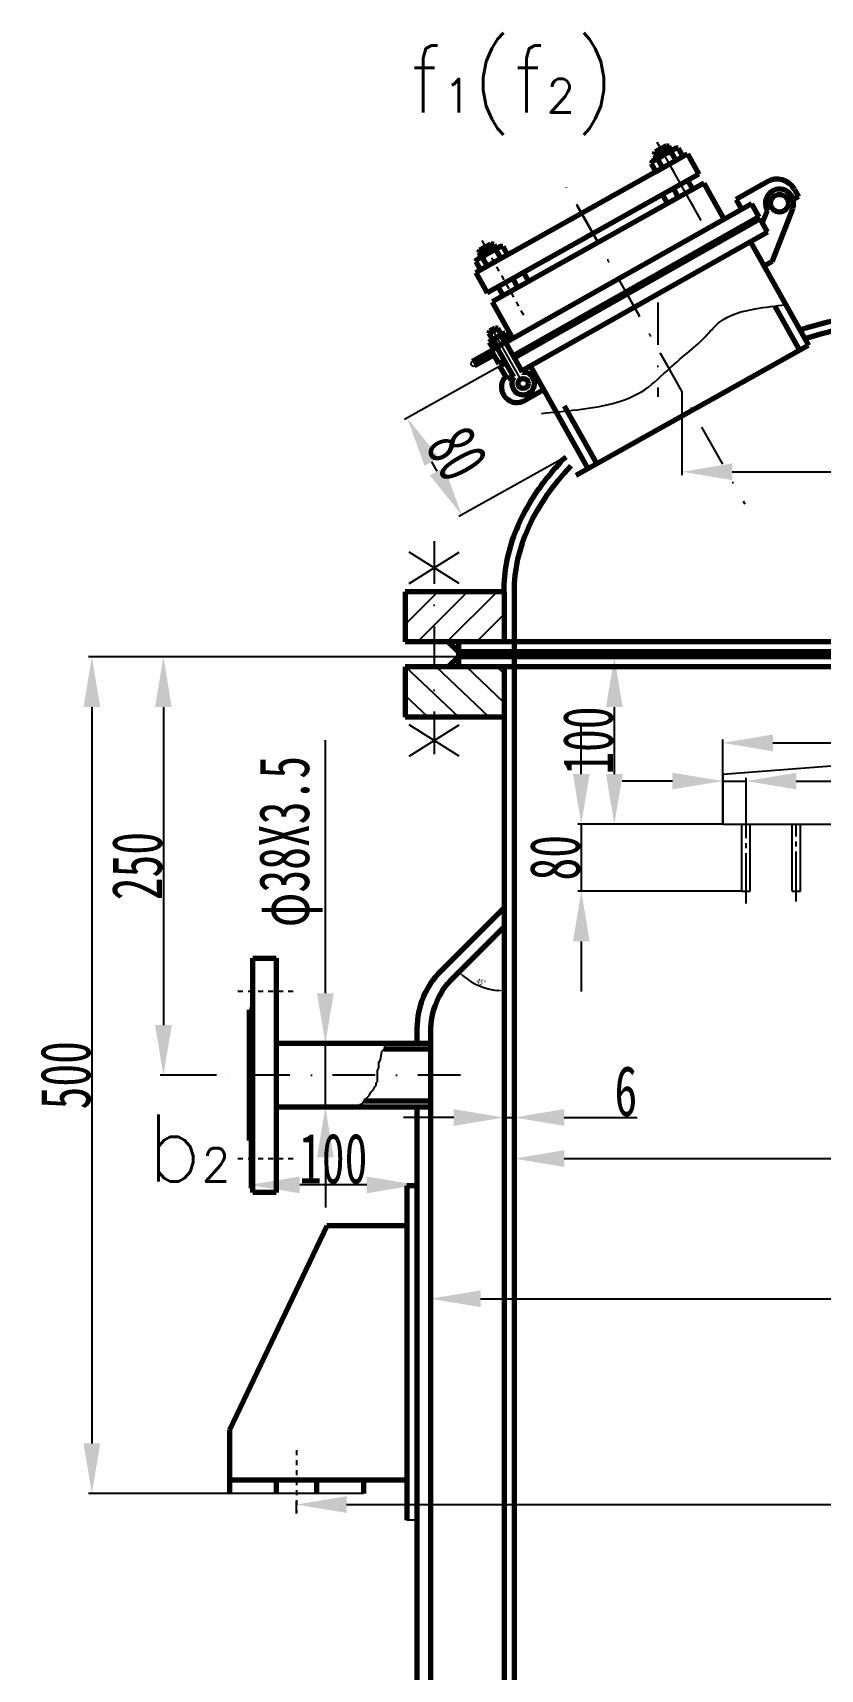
# Model space of a CAD drawing. Header units: millimetres. Extents: x 5008 to 9040, y 217 to 5920.
# Drawn here: x 5706 to 6176, y 3738 to 4716 of the extents above; entities that cross this region are included whole.
import ezdxf

# ---------------------------------------------------------------- set-up
doc = ezdxf.new("R2010")
doc.units = ezdxf.units.MM
for name, pattern in [('DASHDOTX2', [50.8, 25.4, -12.7, 0, -12.7]), ('EB_DASH', [6, 3, -3]), ('EB_DASHDOT', [39, 30, -3, 3, -3])]:
    doc.linetypes.add(name, pattern=pattern)
for name, color, linetype, lineweight in [('A', 2, 'Continuous', 25), ('C', 1, 'Continuous', 25), ('CAXA0', 7, 'Continuous', 70), ('CAXA1', 1, 'EB_DASHDOT', 25), ('CAXA3', 7, 'Continuous', 25), ('CAXA4', 3, 'Continuous', 25)]:
    doc.layers.add(name, color=color, linetype=linetype, lineweight=lineweight)
doc.styles.get("Standard").update_dxf_attribs({"font": 'txt', "bigfont": 'gbcbig.shx'})
doc.styles.add('标准', font='SIMFANG.TTF', dxfattribs={"width": 0.667})
doc.dimstyles.new('标准', dxfattribs={"dimtxt": 3.5, "dimasz": 4, "dimexe": 2, "dimexo": 0, "dimtad": 1, "dimdec": 1, "dimdsep": 46, "dimtxsty": '标准', "dimcen": 0, "dimdle": 6, "dimazin": 2, "dimtfac": 1, "dimtdec": 3, "dimtmove": 0, "dimatfit": 3, "dimldrblk": 'NONE', "dimfxl": 0, "dimtolj": 1, "dimtzin": 0, "dimarcsym": 0})

# ---------------------------------------------------------------- blocks, each defined once
blk = doc.blocks.new('CAXBLOCK0', base_point=(-2361.77, -2531))
at = {"layer": 'CAXA0', "color": 0, "linetype": 'Continuous', "lineweight": 25}
for p, q in [((-1377.42, 1829.79), (-1375.5, 1831.7)), ((-1377.42, 1812.11), (-1360.13, 1829.39)), ((-1360.13, 1829.39), (-1357.82, 1831.7)), ((-1360.13, 1811.71), (-1340.15, 1831.7)), ((-1352.47, 1801.7), (-1322.47, 1831.7)), ((-606.42, 1805.29), (-580.01, 1831.7)), ((-606.42, 1822.97), (-597.68, 1831.7)), ((-592.33, 1801.7), (-564.7, 1829.33)), ((-564.7, 1829.33), (-562.33, 1831.7)), ((-564.7, 1811.65), (-547.42, 1828.94)), ((-1370.15, 1801.7), (-1360.13, 1811.71)), ((-1334.79, 1801.7), (-1318.42, 1818.08)), ((-574.65, 1801.7), (-564.7, 1811.65)), ((-556.97, 1801.7), (-547.42, 1811.26))]:
    blk.add_line(p, q, dxfattribs=at)
blk = doc.blocks.new('CAXBLOCK1', base_point=(-2361.77, -2531))
at = {"layer": 'CAXA0', "color": 0, "linetype": 'Continuous', "lineweight": 25}
for p, q in [((-1360.13, 1770.58), (-1377.16, 1786.7)), ((-1327.28, 1756.7), (-1358.98, 1786.7)), ((-1318.42, 1765.52), (-1340.79, 1786.7)), ((-1318.42, 1782.73), (-1322.61, 1786.7)), ((-564.7, 1757.74), (-595.29, 1786.7)), ((-564.7, 1774.95), (-577.11, 1786.7)), ((-547.42, 1775.8), (-558.93, 1786.7)), ((-1345.47, 1756.7), (-1360.13, 1770.58)), ((-581.78, 1756.7), (-606.42, 1780.02)), ((-547.42, 1758.59), (-564.7, 1774.95)), ((-1363.65, 1756.7), (-1377.42, 1769.73)), ((-599.97, 1756.7), (-606.42, 1762.81)), ((-563.6, 1756.7), (-564.7, 1757.74))]:
    blk.add_line(p, q, dxfattribs=at)
blk = doc.blocks.new('*D5')
at = {"layer": 'CAXA4', "color": 0, "lineweight": -2}
for p, q in [((5993.35, 4382.13), (5993.35, 4041.3)), ((6693.35, 4224.13), (6693.35, 4041.3)), ((6023.35, 4043.3), (6663.35, 4043.3))]:
    blk.add_line(p, q, dxfattribs=at)
at = {"layer": 'CAXA4', "color": 0}
for points in [[(6023.35, 4048.3), (6023.35, 4038.3), (5993.35, 4043.3)], [(6663.35, 4048.3), (6663.35, 4038.3), (6693.35, 4043.3)]]:
    blk.add_solid(points, dxfattribs=at)
at = {"layer": 'Defpoints', "color": 0}
for p in [(5993.35, 4382.13), (6693.35, 4224.13), (6693.35, 4043.3)]:
    blk.add_point(p, dxfattribs=at)
at = {"layer": 'CAXA4', "color": 0, "insert": (6343.35, 4063.93), "char_height": 30, "attachment_point": 5, "style": '标准'}
blk.add_mtext('\\A1;\\fFangSong_GB2312;φ700', dxfattribs=at)
blk = doc.blocks.new('_None')
blk = doc.blocks.new('*D6')
at = {"layer": 'CAXA4', "color": 0, "lineweight": -2}
for p, q in [((5943.35, 4119.18), (5943.35, 3957.56)), ((6743.35, 4119.18), (6743.35, 3957.56)), ((5973.35, 3959.56), (6713.35, 3959.56))]:
    blk.add_line(p, q, dxfattribs=at)
at = {"layer": 'CAXA4', "color": 0}
for points in [[(5973.35, 3964.56), (5973.35, 3954.56), (5943.35, 3959.56)], [(6713.35, 3964.56), (6713.35, 3954.56), (6743.35, 3959.56)]]:
    blk.add_solid(points, dxfattribs=at)
at = {"layer": 'Defpoints', "color": 0}
for p in [(5943.35, 4119.18), (6743.35, 4119.18), (6743.35, 3959.56)]:
    blk.add_point(p, dxfattribs=at)
at = {"layer": 'CAXA4', "color": 0, "insert": (6343.35, 3980.18), "char_height": 30, "attachment_point": 5, "style": '标准'}
blk.add_mtext('\\A1;\\fFangSong_GB2312;φ800', dxfattribs=at)
blk = doc.blocks.new('*D7')
at = {"layer": 'CAXA4', "color": 0, "lineweight": -2}
for p, q in [((5935.35, 4074.13), (5935.35, 4025.58)), ((5835.35, 4054.13), (5835.35, 4025.58)), ((5905.35, 4027.58), (5865.35, 4027.58))]:
    blk.add_line(p, q, dxfattribs=at)
at = {"layer": 'CAXA4', "color": 0}
for points in [[(5865.35, 4032.58), (5865.35, 4022.58), (5835.35, 4027.58)], [(5905.35, 4032.58), (5905.35, 4022.58), (5935.35, 4027.58)]]:
    blk.add_solid(points, dxfattribs=at)
at = {"layer": 'Defpoints', "color": 0}
for p in [(5935.35, 4074.13), (5835.35, 4054.13), (5835.35, 4027.58)]:
    blk.add_point(p, dxfattribs=at)
at = {"layer": 'CAXA4', "color": 0, "insert": (5885.35, 4043.21), "char_height": 30, "attachment_point": 5, "style": '标准'}
blk.add_mtext('\\A1;\\fFangSong_GB2312;100', dxfattribs=at)
blk = doc.blocks.new('*D8')
at = {"layer": 'CAXA4', "color": 0, "lineweight": -2}
for p, q in [((5960.09, 4343.13), (5781.92, 4343.13)), ((5783.92, 4313.13), (5783.92, 4123.13)), ((5815.6, 4093.13), (5781.92, 4093.13))]:
    blk.add_line(p, q, dxfattribs=at)
at = {"layer": 'CAXA4', "color": 0}
for points in [[(5778.92, 4313.13), (5788.92, 4313.13), (5783.92, 4343.13)], [(5778.92, 4123.13), (5788.92, 4123.13), (5783.92, 4093.13)]]:
    blk.add_solid(points, dxfattribs=at)
at = {"layer": 'Defpoints', "color": 0}
for p in [(5960.09, 4343.13), (5783.92, 4093.13), (5815.6, 4093.13)]:
    blk.add_point(p, dxfattribs=at)
at = {"layer": 'CAXA4', "color": 0, "insert": (5768.29, 4218.13), "char_height": 30, "attachment_point": 5, "rotation": 90, "style": '标准'}
blk.add_mtext('\\A1;\\fFangSong_GB2312;250', dxfattribs=at)
blk = doc.blocks.new('*D9')
at = {"layer": 'CAXA4', "color": 0, "lineweight": -2}
for p, q in [((5960.09, 4343.13), (5739.19, 4343.13)), ((5741.19, 4313.13), (5741.19, 3873.13)), ((5903.35, 3843.13), (5739.19, 3843.13))]:
    blk.add_line(p, q, dxfattribs=at)
at = {"layer": 'CAXA4', "color": 0}
for points in [[(5736.19, 4313.13), (5746.19, 4313.13), (5741.19, 4343.13)], [(5736.19, 3873.13), (5746.19, 3873.13), (5741.19, 3843.13)]]:
    blk.add_solid(points, dxfattribs=at)
at = {"layer": 'Defpoints', "color": 0}
for p in [(5960.09, 4343.13), (5741.19, 3843.13), (5903.35, 3843.13)]:
    blk.add_point(p, dxfattribs=at)
at = {"layer": 'CAXA4', "color": 0, "insert": (5725.56, 4093.13), "char_height": 30, "attachment_point": 5, "rotation": 90, "style": '标准'}
blk.add_mtext('\\A1;\\fFangSong_GB2312;500', dxfattribs=at)
blk = doc.blocks.new('*D31')
at = {"layer": 'CAXA4', "color": 0, "lineweight": -2}
for p, q in [((5986.64, 4517.94), (5927.82, 4484.98)), ((6024.21, 4462.76), (5960.32, 4426.97)), ((5947.4, 4454.11), (5944.23, 4459.79))]:
    blk.add_line(p, q, dxfattribs=at)
at = {"layer": 'CAXA4', "color": 0}
for points in [[(5948.59, 4462.23), (5939.86, 4457.34), (5929.56, 4485.96)], [(5951.77, 4456.56), (5943.04, 4451.67), (5962.07, 4427.94)]]:
    blk.add_solid(points, dxfattribs=at)
at = {"layer": 'Defpoints', "color": 0}
for p in [(5986.64, 4517.94), (5929.56, 4485.96), (6024.21, 4462.76)]:
    blk.add_point(p, dxfattribs=at)
at = {"layer": 'CAXA4', "color": 0, "insert": (5959.45, 4464.59), "char_height": 30, "attachment_point": 5, "rotation": 299.26141, "style": '标准'}
blk.add_mtext('\\A1;\\fFangSong_GB2312;80', dxfattribs=at)
blk = doc.blocks.new('*D32')
at = {"layer": 'CAXA4', "color": 0, "lineweight": -2}
for p, q in [((5880.64, 4142.13), (5880.64, 4293.44)), ((5893.05, 4112.13), (5878.64, 4112.13)), ((5880.64, 4074.13), (5880.64, 4112.13)), ((5893.05, 4074.13), (5878.64, 4074.13)), ((5880.64, 4044.13), (5880.64, 4014.13))]:
    blk.add_line(p, q, dxfattribs=at)
at = {"layer": 'CAXA4', "color": 0}
for points in [[(5875.64, 4142.13), (5885.64, 4142.13), (5880.64, 4112.13)], [(5875.64, 4044.13), (5885.64, 4044.13), (5880.64, 4074.13)]]:
    blk.add_solid(points, dxfattribs=at)
at = {"layer": 'Defpoints', "color": 0}
for p in [(5880.64, 4112.13), (5893.05, 4112.13), (5893.05, 4074.13)]:
    blk.add_point(p, dxfattribs=at)
at = {"layer": 'CAXA4', "color": 0, "insert": (5860.02, 4232.78), "char_height": 30, "attachment_point": 5, "rotation": 90, "style": '标准'}
blk.add_mtext('\\A1;\\fFangSong_GB2312;φ38X3.5', dxfattribs=at)
blk = doc.blocks.new('*D37')
at = {"layer": 'CAXA4', "color": 0, "lineweight": -2}
for p, q in [((5863.35, 3831.13), (5863.35, 3838.55)), ((5893.35, 3836.55), (6793.35, 3836.55)), ((6823.35, 3831.13), (6823.35, 3838.55))]:
    blk.add_line(p, q, dxfattribs=at)
at = {"layer": 'CAXA4', "color": 0}
for points in [[(5893.35, 3841.55), (5893.35, 3831.55), (5863.35, 3836.55)], [(6793.35, 3841.55), (6793.35, 3831.55), (6823.35, 3836.55)]]:
    blk.add_solid(points, dxfattribs=at)
at = {"layer": 'Defpoints', "color": 0}
for p in [(6823.35, 3836.55), (5863.35, 3831.13), (6823.35, 3831.13)]:
    blk.add_point(p, dxfattribs=at)
at = {"layer": 'CAXA4', "color": 0, "insert": (6343.35, 3857.18), "char_height": 30, "attachment_point": 5, "style": '标准'}
blk.add_mtext('\\A1;\\fFangSong_GB2312;φ960', dxfattribs=at)
blk = doc.blocks.new('*D43')
at = {"layer": 'CAXA4', "color": 0, "lineweight": -2}
for p, q in [((6033.51, 4273.13), (6033.51, 4303.13)), ((6116.92, 4243.13), (6031.51, 4243.13)), ((6033.51, 4243.13), (6033.51, 4203.13)), ((6129.42, 4203.13), (6031.51, 4203.13)), ((6033.51, 4173.13), (6033.51, 4143.13))]:
    blk.add_line(p, q, dxfattribs=at)
at = {"layer": 'CAXA4', "color": 0}
for points in [[(6028.51, 4273.13), (6038.51, 4273.13), (6033.51, 4243.13)], [(6028.51, 4173.13), (6038.51, 4173.13), (6033.51, 4203.13)]]:
    blk.add_solid(points, dxfattribs=at)
at = {"layer": 'Defpoints', "color": 0}
for p in [(6116.92, 4243.13), (6033.51, 4203.13), (6129.42, 4203.13)]:
    blk.add_point(p, dxfattribs=at)
at = {"layer": 'CAXA4', "color": 0, "insert": (6017.88, 4223.13), "char_height": 30, "attachment_point": 5, "rotation": 90, "style": '标准'}
blk.add_mtext('\\A1;\\fFangSong_GB2312;80', dxfattribs=at)
blk = doc.blocks.new('*D45')
at = {"layer": 'CAXA4', "color": 0, "lineweight": -2}
for p, q in [((6117.96, 4271.06), (6117.96, 4293.76)), ((6567.96, 4271.06), (6567.96, 4293.76)), ((6147.96, 4291.76), (6537.96, 4291.76))]:
    blk.add_line(p, q, dxfattribs=at)
at = {"layer": 'CAXA4', "color": 0}
for points in [[(6147.96, 4296.76), (6147.96, 4286.76), (6117.96, 4291.76)], [(6537.96, 4296.76), (6537.96, 4286.76), (6567.96, 4291.76)]]:
    blk.add_solid(points, dxfattribs=at)
at = {"layer": 'Defpoints', "color": 0}
for p in [(6567.96, 4291.76), (6117.96, 4271.06), (6567.96, 4271.06)]:
    blk.add_point(p, dxfattribs=at)
at = {"layer": 'CAXA4', "color": 0, "insert": (6342.96, 4307.38), "char_height": 30, "attachment_point": 5, "style": '标准'}
blk.add_mtext('\\A1;\\fFangSong_GB2312;450', dxfattribs=at)
blk = doc.blocks.new('*D46')
at = {"layer": 'CAXA4', "color": 0, "lineweight": -2}
for p, q in [((5960.09, 4343.13), (6055.25, 4343.13)), ((6053.25, 4273.13), (6053.25, 4313.13)), ((6117.96, 4243.13), (6051.25, 4243.13))]:
    blk.add_line(p, q, dxfattribs=at)
at = {"layer": 'CAXA4', "color": 0}
for points in [[(6048.25, 4313.13), (6058.25, 4313.13), (6053.25, 4343.13)], [(6048.25, 4273.13), (6058.25, 4273.13), (6053.25, 4243.13)]]:
    blk.add_solid(points, dxfattribs=at)
at = {"layer": 'Defpoints', "color": 0}
for p in [(5960.09, 4343.13), (6053.25, 4343.13), (6117.96, 4243.13)]:
    blk.add_point(p, dxfattribs=at)
at = {"layer": 'CAXA4', "color": 0, "insert": (6037.63, 4293.13), "char_height": 30, "attachment_point": 5, "rotation": 90, "style": '标准'}
blk.add_mtext('\\A1;\\fFangSong_GB2312;100', dxfattribs=at)
blk = doc.blocks.new('CAXBLOCK138', base_point=(-1320.16, 1979.43))
at = {"layer": 'CAXA0'}
for p, q in [((-1326.07, 1981.88), (-1319.31, 1985.76)), ((-1315.85, 1982.35), (-1317.99, 1986.08)), ((-1324.86, 1977.17), (-1327, 1980.9)), ((-1324.75, 1982.2), (-1322.61, 1978.46)), ((-1323.54, 1977.49), (-1316.78, 1981.37)), ((-1320.24, 1984.78), (-1318.1, 1981.05))]:
    blk.add_line(p, q, dxfattribs=at)
for centre, radius, start, end in [((-1318.12, 1983.69), 2.39, 86.9918, 152.72626), ((-1324.88, 1979.81), 2.39, 86.9918, 152.72626), ((-1324.74, 1979.56), 2.39, 266.9918, 332.72626), ((-1318.21, 1976.02), 9, 103.08037, 136.63768), ((-1324.65, 1987.23), 9, 283.08037, 316.63768), ((-1317.98, 1983.44), 2.39, 266.9918, 332.72626)]:
    blk.add_arc(centre, radius, start, end, dxfattribs=at)
at = {"layer": 'CAXA1', "linetype": 'EB_DASHDOT', "lineweight": 25}
blk.add_line((-1319.97, 1979.09), (-1323.14, 1984.6), dxfattribs=at)
blk = doc.blocks.new('*D47')
at = {"layer": 'CAXA4', "color": 0, "lineweight": -2}
for p, q in [((6093.63, 4501.99), (6093.63, 4451.79)), ((6123.63, 4453.79), (6313.35, 4453.79)), ((6343.35, 4453.79), (6343.35, 4455.79))]:
    blk.add_line(p, q, dxfattribs=at)
at = {"layer": 'CAXA4', "color": 0}
for points in [[(6123.63, 4458.79), (6123.63, 4448.79), (6093.63, 4453.79)], [(6313.35, 4458.79), (6313.35, 4448.79), (6343.35, 4453.79)]]:
    blk.add_solid(points, dxfattribs=at)
at = {"layer": 'Defpoints', "color": 0}
for p in [(6093.63, 4501.99), (6343.35, 4453.79), (6343.35, 4453.79)]:
    blk.add_point(p, dxfattribs=at)
at = {"layer": 'CAXA4', "color": 0, "insert": (6218.49, 4469.42), "char_height": 30, "attachment_point": 5, "style": '标准'}
blk.add_mtext('\\A1;\\fFangSong_GB2312;250', dxfattribs=at)
blk = doc.blocks.new('*D50')
at = {"layer": 'CAXA4', "color": 0, "lineweight": -2}
for p, q in [((5987.35, 4049.11), (5987.34, 4069.86)), ((5993.35, 4049.12), (5993.34, 4069.87)), ((5957.34, 4067.84), (5927.34, 4067.82)), ((5987.34, 4067.86), (5993.34, 4067.87)), ((6023.34, 4067.89), (6066.97, 4067.92))]:
    blk.add_line(p, q, dxfattribs=at)
at = {"layer": 'CAXA4', "color": 0}
for points in [[(5957.33, 4072.84), (5957.34, 4062.84), (5987.34, 4067.86)], [(6023.33, 4072.89), (6023.34, 4062.89), (5993.34, 4067.87)]]:
    blk.add_solid(points, dxfattribs=at)
at = {"layer": 'Defpoints', "color": 0}
for p in [(5993.34, 4067.87), (5987.35, 4049.11), (5993.35, 4049.12)]:
    blk.add_point(p, dxfattribs=at)
at = {"layer": 'CAXA4', "color": 0, "insert": (6060.14, 4083.54), "char_height": 30, "attachment_point": 5, "rotation": 0.0399, "style": '标准'}
blk.add_mtext('\\A1;\\fFangSong_GB2312;6', dxfattribs=at)
blk = doc.blocks.new('*D53')
at = {"layer": 'CAXA4', "color": 0, "lineweight": -2}
for p, q in [((6087.96, 4268.93), (6057.96, 4268.93)), ((6117.96, 4243.13), (6117.96, 4270.93)), ((6117.96, 4268.93), (6131.92, 4268.93)), ((6131.92, 4243.13), (6131.92, 4270.93)), ((6161.92, 4268.93), (6225.57, 4268.93))]:
    blk.add_line(p, q, dxfattribs=at)
at = {"layer": 'CAXA4', "color": 0}
for points in [[(6087.96, 4273.93), (6087.96, 4263.93), (6117.96, 4268.93)], [(6161.92, 4273.93), (6161.92, 4263.93), (6131.92, 4268.93)]]:
    blk.add_solid(points, dxfattribs=at)
at = {"layer": 'Defpoints', "color": 0}
for p in [(6131.92, 4268.93), (6117.96, 4243.13), (6131.92, 4243.13)]:
    blk.add_point(p, dxfattribs=at)
at = {"layer": 'CAXA4', "color": 0, "insert": (6208.74, 4284.55), "char_height": 30, "attachment_point": 5, "style": '标准'}
blk.add_mtext('\\A1;\\fFangSong_GB2312;30', dxfattribs=at)
blk = doc.blocks.new('*D55')
at = {"layer": 'CAXA3', "color": 0, "lineweight": -2}
blk.add_arc((5987.35, 4181.82), 38.21, 231.00106, 263.99894, dxfattribs=at)
at = {"layer": 'CAXA3', "color": 0}
for points in [[(5962.86, 4151.63), (5963.75, 4152.62), (5960.33, 4154.8)], [(5983.39, 4144.48), (5983.32, 4143.15), (5987.35, 4143.61)]]:
    blk.add_solid(points, dxfattribs=at)
at = {"layer": 'Defpoints', "color": 0}
for p in [(5987.35, 4337.13), (5987.35, 4181.82), (5956.53, 4151), (5968.24, 4148.73), (5987.35, 3359.13)]:
    blk.add_point(p, dxfattribs=at)
at = {"layer": 'CAXA3', "color": 0, "insert": (5973.64, 4148.71), "char_height": 3.5, "attachment_point": 5, "rotation": 337.5, "style": '标准'}
blk.add_mtext('\\A1;45{%%D}', dxfattribs=at)
blk = doc.blocks.new('*D56')
at = {"layer": 'CAXA3', "color": 0, "lineweight": -2}
blk.add_line((5956.53, 3415.26), (5938.66, 3433.13), dxfattribs=at)
blk.add_arc((5987.35, 3384.44), 66.86, 93.42853, 131.57147, dxfattribs=at)
at = {"layer": 'CAXA3', "color": 0}
for points in [[(5983.33, 3451.85), (5983.37, 3450.51), (5987.35, 3451.3)], [(5943.44, 3433.97), (5942.53, 3434.94), (5940.07, 3431.72)]]:
    blk.add_solid(points, dxfattribs=at)
at = {"layer": 'Defpoints', "color": 0}
for p in [(5987.35, 4337.13), (5970.05, 3449.02), (5956.53, 3415.26), (5987.35, 3384.44), (5987.35, 3359.13)]:
    blk.add_point(p, dxfattribs=at)
at = {"layer": 'CAXA3', "color": 0, "insert": (5960.86, 3448.4), "char_height": 3.5, "attachment_point": 5, "rotation": 22.5, "style": '标准'}
blk.add_mtext('\\A1;45{%%D}', dxfattribs=at)

msp = doc.modelspace()

# ---------------------------------------------------------------- linework, layer by layer
at = {"layer": 'A'}
for p, q in [((5992.436, 4533.627), (6118.934, 4604.502)), ((5930.719, 4386.99), (5960.544, 4405.671)), ((5960.544, 4386.99), (5930.719, 4405.671)), ((5960.544, 4283.817), (5930.719, 4302.498)), ((5930.719, 4283.817), (5960.544, 4302.498)), ((5903.349, 3843.129), (5823.349, 3843.129)), ((5935.349, 3827.129), (5929.349, 3827.129))]:
    msp.add_line(p, q, dxfattribs=at)
at = {"layer": 'C'}
msp.add_line((6078.712, 4650.717), (6104.95, 4603.887), dxfattribs=at)
at = {"layer": 'C', "linetype": 'EB_DASH'}
for p, q in [((6078.712, 4650.717), (6104.95, 4603.887)), ((5974.024, 4592.061), (6000.262, 4545.232)), ((5861.452, 4143.129), (5827.245, 4143.129)), ((5861.452, 4043.129), (5827.245, 4043.129)), ((5863.349, 3869.129), (5863.349, 3831.129))]:
    msp.add_line(p, q, dxfattribs=at)
at = {"layer": 'C', "linetype": 'DASHDOTX2'}
for p, q in [((6030.739, 4613.753), (6131.179, 4434.489)), ((5945.632, 4412.24), (5945.632, 4277.682)), ((5961.312, 4093.129), (5815.6, 4093.129))]:
    msp.add_line(p, q, dxfattribs=at)
at = {"layer": 'CAXA0'}
for p, q in [((6089.884, 4647.144), (6075.926, 4639.323)), ((6089.884, 4647.144), (6075.926, 4639.323)), ((6085.87, 4648.171), (6077.146, 4643.283)), ((6084.168, 4648.651), (6077.625, 4644.985)), ((6084.168, 4648.651), (6086.176, 4645.067)), ((6085.87, 4648.171), (6084.168, 4648.651)), ((6087.267, 4645.678), (6085.87, 4648.171)), ((6091.313, 4647.126), (6089.884, 4647.144)), ((6091.313, 4647.126), (6089.884, 4647.144)), ((6091.313, 4647.126), (6094.092, 4642.166)), ((6091.313, 4647.126), (6094.092, 4642.166)), ((5970.44, 4572.885), (6096.938, 4643.76)), ((6075.926, 4639.323), (6075.195, 4638.095)), ((6075.926, 4639.323), (6075.195, 4638.095)), ((6075.195, 4638.095), (6077.974, 4633.135)), ((6075.195, 4638.095), (6077.974, 4633.135)), ((6077.146, 4643.283), (6077.625, 4644.985)), ((6077.146, 4643.283), (6078.543, 4640.79)), ((6077.625, 4644.985), (6079.633, 4641.401)), ((6077.974, 4633.135), (6094.092, 4642.166)), ((6077.974, 4633.135), (6094.092, 4642.166)), ((6079.225, 4640.353), (6082.004, 4635.393)), ((6079.225, 4640.353), (6082.004, 4635.393)), ((6087.284, 4644.868), (6090.063, 4639.908)), ((6087.284, 4644.868), (6090.063, 4639.908)), ((6096.938, 4643.76), (6103.781, 4631.547)), ((6103.781, 4631.547), (5977.283, 4560.672)), ((6106.714, 4626.312), (5980.216, 4555.437)), ((6100.171, 4622.646), (6097.238, 4627.881)), ((6106.714, 4626.312), (6118.934, 4604.502)), ((6144.446, 4627.089), (6125.906, 4616.6)), ((6081.971, 4619.327), (6084.904, 4614.093)), ((6088.514, 4622.993), (6091.447, 4617.758)), ((6125.99, 4616.452), (6129.252, 4610.685)), ((6163.23, 4618.257), (6160.115, 4616.213)), ((6160.799, 4622.553), (6163.23, 4618.257)), ((6135.127, 4614.009), (5988.402, 4531)), ((6135.127, 4614.009), (6139.559, 4606.176)), ((6144.594, 4610.007), (6141.596, 4602.575)), ((6159.88, 4611.081), (6147.447, 4579.513)), ((6139.559, 4606.176), (5992.834, 4523.166)), ((6140.297, 4604.87), (5993.572, 4521.861)), ((6144.729, 4597.037), (5998.004, 4514.027)), ((6129.506, 4600.488), (6130.244, 4599.183)), ((6130.864, 4599.534), (6130.537, 4600.112)), ((6144.729, 4597.037), (6140.297, 4604.87)), ((5971.238, 4580.668), (5985.196, 4588.489)), ((5971.238, 4580.668), (5985.196, 4588.489)), ((5972.458, 4584.628), (5981.182, 4589.516)), ((5972.937, 4586.329), (5979.48, 4589.995)), ((5981.182, 4589.516), (5979.48, 4589.995)), ((5979.48, 4589.995), (5981.488, 4586.411)), ((5981.182, 4589.516), (5982.579, 4587.022)), ((5985.196, 4588.489), (5986.625, 4588.47)), ((5985.196, 4588.489), (5986.625, 4588.47)), ((5986.625, 4588.47), (5989.404, 4583.51)), ((5986.625, 4588.47), (5989.404, 4583.51)), ((6134.481, 4591.239), (6169.127, 4529.405)), ((5970.507, 4579.44), (5971.238, 4580.668)), ((5970.507, 4579.44), (5971.238, 4580.668)), ((5970.507, 4579.44), (5973.286, 4574.48)), ((5970.507, 4579.44), (5973.286, 4574.48)), ((5972.458, 4584.628), (5972.937, 4586.329)), ((5973.855, 4582.134), (5972.458, 4584.628)), ((5972.937, 4586.329), (5974.945, 4582.745)), ((5989.404, 4583.51), (5973.286, 4574.48)), ((5989.404, 4583.51), (5973.286, 4574.48)), ((5974.537, 4581.697), (5977.316, 4576.737)), ((5974.537, 4581.697), (5977.316, 4576.737)), ((5982.596, 4586.213), (5985.375, 4581.253)), ((5982.596, 4586.213), (5985.375, 4581.253)), ((6147.447, 4579.513), (6142.449, 4576.685)), ((5970.44, 4572.885), (5977.283, 4560.672)), ((5992.55, 4569.225), (5995.483, 4563.991)), ((5999.093, 4572.891), (6002.026, 4567.657)), ((5986.759, 4559.103), (5983.826, 4564.337)), ((5980.216, 4555.437), (5992.436, 4533.627)), ((6149.119, 4552.839), (6163.892, 4526.472)), ((5978.456, 4536.395), (5983.678, 4539.349)), ((5978.91, 4538.03), (5982.043, 4539.803)), ((5983.678, 4539.349), (5982.043, 4539.803)), ((5998.422, 4513.288), (5983.678, 4539.349)), ((5978.456, 4536.395), (5978.91, 4538.03)), ((5993.2, 4510.334), (5978.456, 4536.395)), ((6030.415, 4451.686), (6169.127, 4529.405)), ((5983.18, 4528.045), (5968.323, 4519.64)), ((5981.244, 4523.503), (5969.801, 4517.029)), ((5979.767, 4526.114), (5984.199, 4518.281)), ((5987.612, 4520.212), (5984.199, 4518.281)), ((5988.35, 4518.906), (5984.937, 4516.976)), ((5994.252, 4523.969), (5994.991, 4522.663)), ((5989.369, 4509.142), (5984.937, 4516.976)), ((5987.438, 4509.744), (5988.643, 4510.426)), ((5992.782, 4511.073), (5989.369, 4509.142)), ((5994.048, 4508.835), (5993.985, 4508.947)), ((5999.27, 4511.79), (5999.207, 4511.902)), ((6003.155, 4516.941), (6037.489, 4455.662)), ((6010.619, 4502.506), (5999.774, 4496.37)), ((6023.297, 4493.267), (6042.723, 4458.595)), ((5987.349, 4382.129), (5928.349, 4382.129)), ((5928.349, 4382.129), (5928.349, 4352.129)), ((5987.349, 4382.129), (5987.349, 4352.129)), ((5993.349, 4382.129), (5993.349, 3359.129)), ((6323.349, 4352.129), (5928.349, 4352.129)), ((5960.091, 4346.129), (5954.091, 4352.129)), ((5960.091, 4343.129), (5954.091, 4337.129)), ((5960.091, 4352.129), (5960.091, 4337.129)), ((6323.349, 4346.129), (5960.091, 4346.129)), ((6323.349, 4343.129), (5960.091, 4343.129)), ((6323.349, 4337.129), (5928.349, 4337.129)), ((5928.349, 4337.129), (5928.349, 4307.129)), ((5987.349, 4337.129), (5987.349, 3359.129)), ((5987.349, 4307.129), (5928.349, 4307.129)), ((5987.349, 4193.129), (5949.408, 4155.188)), ((5987.349, 4181.815), (5956.529, 4150.996)), ((5837.349, 4023.129), (5837.349, 4163.129)), ((5837.349, 4163.129), (5851.349, 4163.129)), ((5851.349, 4163.129), (5851.349, 4023.129)), ((5835.349, 4054.129), (5835.349, 4132.129)), ((5835.349, 4132.129), (5837.349, 4132.129)), ((5935.349, 4121.247), (5935.349, 4112.129)), ((5943.349, 4119.176), (5943.349, 3447.083)), ((5943.349, 4112.129), (5851.349, 4112.129)), ((5943.349, 4108.629), (5915.657, 4108.629)), ((5943.349, 4074.129), (5851.349, 4074.129)), ((5943.349, 4077.629), (5903.548, 4077.629)), ((5935.349, 4074.129), (5935.349, 3445.011)), ((5837.349, 4054.129), (5835.349, 4054.129)), ((5851.349, 4023.129), (5837.349, 4023.129)), ((5929.349, 4027.129), (5929.349, 3827.129)), ((5935.349, 4027.129), (5929.349, 4027.129)), ((5935.349, 4027.129), (5935.349, 3827.129)), ((5881.558, 4003.129), (5823.349, 3881.129)), ((5929.349, 4003.129), (5881.558, 4003.129)), ((5823.349, 3881.129), (5823.349, 3843.129)), ((5929.349, 3851.129), (5823.349, 3851.129)), ((5851.349, 3851.129), (5851.349, 3843.129)), ((5875.349, 3851.129), (5875.349, 3843.129)), ((5903.349, 3851.129), (5903.349, 3843.129))]:
    msp.add_line(p, q, dxfattribs=at)
for centre, radius in [((6151.907, 4614.258), 5.302), ((5998.788, 4506.548), 3)]:
    msp.add_circle(centre, radius, dxfattribs=at)
for centre, radius, start, end in [((6090.948, 4643.053), 4.089, 84.877165, 153.64566), ((6090.948, 4643.053), 4.089, 84.877165, 153.64566), ((6078.859, 4636.28), 4.089, 84.877165, 153.64566), ((6078.859, 4636.28), 4.089, 84.877165, 153.64566), ((6090.376, 4629.899), 15.285, 101.673459, 136.849366), ((6090.376, 4629.899), 15.285, 101.673459, 136.849366), ((6150.355, 4616.644), 12, 29.498964, 119.498964), ((6151.907, 4614.258), 8.438, 339.071252, 212.916661), ((5986.26, 4584.397), 4.089, 84.877165, 153.64566), ((5986.26, 4584.397), 4.089, 84.877165, 153.64566), ((5974.172, 4577.624), 4.089, 84.877165, 153.64566), ((5974.172, 4577.624), 4.089, 84.877165, 153.64566), ((5985.688, 4571.243), 15.285, 101.673459, 136.849366), ((5985.688, 4571.243), 15.285, 101.673459, 136.849366), ((5995.174, 4504.503), 9.344, 145.886764, 299.507786), ((5998.788, 4506.548), 6.75, 145.886764, 93.111164), ((5998.788, 4506.548), 6.75, 145.886764, 93.111164), ((5983.349, 4121.247), 48, 135, 180), ((5988.349, 4119.176), 45, 135, 180)]:
    msp.add_arc(centre, radius, start, end, dxfattribs=at)
for start_param, end_param in [(2.0099956, 2.0989966), (2.697656, 3.1415927)]:
    msp.add_ellipse((6343.349, 4382.129), major_axis=(350, 0), ratio=0.5, start_param=start_param, end_param=end_param, dxfattribs=at)
for points, knots in [([(6163.947, 4538.65), (6165.165, 4539.009), (6166.387, 4539.364), (6179.184, 4543.032), (6191.121, 4546.019), (6203.349, 4548.658)], [0, 0, 0, 0, 3.8970556, 3.8970556, 40.6606778, 40.6606778, 40.6606778, 40.6606778]), ([(5987.349, 4382.129), (5987.349, 4388.058), (5987.914, 4393.986), (5990.16, 4405.761), (5991.842, 4411.606), (5996.285, 4423.144), (5999.047, 4428.836), (6008.075, 4444.225), (6015.415, 4453.705), (6024.21, 4462.761)], [0, 0, 0, 0, 19.1290621, 19.1290621, 38.2581241, 38.2581241, 57.3871862, 57.3871862, 90.9271814, 90.9271814, 90.9271814, 90.9271814])]:
    msp.add_open_spline(points, degree=3, knots=knots, dxfattribs=at)
at = {"layer": 'CAXA1', "linetype": 'DASHDOTX2', "lineweight": 25}
msp.add_line((6093.634, 4501.988), (6020.629, 4631.029), dxfattribs=at)
at = {"layer": 'CAXA1', "linetype": 'DASHDOTX2'}
msp.add_line((6079.218, 4555.04), (6079.218, 4498.59), dxfattribs=at)
at = {"layer": 'CAXA1'}
msp.add_line((5996.659, 4510.312), (5981.088, 4537.834), dxfattribs=at)
at = {"layer": 'CAXA1', "linetype": 'EB_DASHDOT', "lineweight": 25}
for p, q in [((6131.921, 4195.808), (6131.921, 4243.129)), ((6161.921, 4196.889), (6161.921, 4243.129))]:
    msp.add_line(p, q, dxfattribs=at)
at = {"layer": 'CAXA3'}
for p, q in [((6117.957, 4273.134), (6304.487, 4287.294)), ((6117.957, 4273.134), (6117.957, 4243.129)), ((6117.957, 4243.129), (6315.349, 4243.129)), ((6129.421, 4203.129), (6129.421, 4243.129)), ((6134.421, 4203.129), (6134.421, 4243.129)), ((6159.421, 4203.129), (6159.421, 4243.129)), ((6164.421, 4203.129), (6164.421, 4243.129)), ((6129.421, 4203.129), (6134.421, 4203.129)), ((6159.421, 4203.129), (6164.421, 4203.129)), ((5914.304, 4107.275), (5915.925, 4108.898)), ((5915.925, 4108.898), (5916.463, 4112.129)), ((5912.683, 4100.786), (5913.494, 4102.408)), ((5912.683, 4097.541), (5912.683, 4100.786)), ((5913.494, 4102.408), (5914.304, 4107.275)), ((5911.063, 4088.618), (5911.873, 4089.43)), ((5911.063, 4086.996), (5911.063, 4088.618)), ((5911.873, 4095.919), (5912.683, 4097.541)), ((5911.873, 4089.43), (5911.873, 4095.919)), ((5903.769, 4078.073), (5905.39, 4079.696)), ((5905.39, 4079.696), (5907.011, 4081.318)), ((5907.011, 4081.318), (5907.821, 4082.94)), ((5907.821, 4082.94), (5909.442, 4084.563)), ((5909.442, 4084.563), (5910.252, 4086.185)), ((5910.252, 4086.185), (5911.063, 4086.996)), ((5899.829, 4074.129), (5900.528, 4074.829)), ((5900.528, 4074.829), (5901.338, 4075.64)), ((5901.338, 4075.64), (5902.959, 4076.451)), ((5902.959, 4076.451), (5903.769, 4078.073))]:
    msp.add_line(p, q, dxfattribs=at)
msp.add_arc((5969.062, 4518.335), 1.5, 119.498964, 299.498964, dxfattribs=at)
msp.add_open_spline([(6009.673, 4488.708), (6016.73, 4489.323), (6037.791, 4491.23), (6066.937, 4496.384), (6088.697, 4518.689), (6104.752, 4530.513), (6118.33, 4547.052), (6136.136, 4551.313), (6149.572, 4552.908), (6155.56, 4553.619)], degree=3, knots=[0, 0, 0, 0, 21.5131294, 64.0622071, 83.879006, 113.8322245, 124.3519508, 147.189799, 165.5500745, 165.5500745, 165.5500745, 165.5500745], dxfattribs=at)

# ---------------------------------------------------------------- block references
at = {"layer": 'CAXA0'}
msp.add_blockref('CAXBLOCK138', (5985.6, 4529.855), dxfattribs=at)
at = {"layer": 'CAXA3'}
for name in ['CAXBLOCK0', 'CAXBLOCK1']:
    msp.add_blockref(name, (4943.994, 19.426), dxfattribs=at)

# ---------------------------------------------------------------- texts
at = {"color": 4, "char_height": 40, "width": 122.69423, "attachment_point": 1}
for s, insert in [('f{\\H0.5x;1}(f{\\H0.5x;2})', (5930.407, 4708.553)), ('b{\\H0.5x;2}', (5774.163, 4069.629))]:
    msp.add_mtext(s, dxfattribs=dict(at, insert=insert))

# ---------------------------------------------------------------- dimensions: what is measured, and where the dimension line sits
at = {"layer": 'CAXA3'}
for base, line2, picture, middle in [((5970.045, 3449.021), ((5987.349, 3384.443), (5956.529, 3415.263)), '*D56', (5960.855, 3448.404)), ((5968.245, 4148.726), ((5987.349, 4181.815), (5956.529, 4150.996)), '*D55', (5973.636, 4148.71))]:
    dim = msp.add_angular_dim_2l(base=base, line1=((5987.349, 4337.129), (5987.349, 3359.129)), line2=line2, text='45{%%D}', dimstyle='标准', override={"dimtxsty": '标准'}, dxfattribs=at)
    dim.commit()
    dim.dimension.update_dxf_attribs({"geometry": picture, "text_midpoint": middle})
at = {"layer": 'CAXA4', "color": 4}
for base, p1, p2, angle, text, picture, middle in [((5929.562, 4485.959), (6024.21, 4462.761), (5986.644, 4517.941), 119.261413, '\\fFangSong_GB2312;80', '*D31', (5959.446, 4464.588)), ((5741.188, 3843.129), (5960.091, 4343.129), (5903.349, 3843.129), 270, '\\fFangSong_GB2312;500', '*D9', (5725.563, 4093.129)), ((5783.917, 4093.129), (5960.091, 4343.129), (5815.6, 4093.129), 270, '\\fFangSong_GB2312;250', '*D8', (5768.292, 4218.129)), ((6053.251, 4343.129), (6117.957, 4243.129), (5960.091, 4343.129), 90, '\\fFangSong_GB2312;100', '*D46', (6037.626, 4293.129)), ((5880.644, 4112.129), (5893.052, 4074.129), (5893.052, 4112.129), 90, '\\fFangSong_GB2312;φ38X3.5', '*D32', (5860.019, 4232.784)), ((6033.506, 4203.129), (6116.921, 4243.129), (6129.421, 4203.129), 90, '\\fFangSong_GB2312;80', '*D43', (6017.881, 4223.129)), ((5993.337, 4067.866), (5987.351, 4049.111), (5993.35, 4049.116), 0.039905, '\\fFangSong_GB2312;6', '*D50', (6060.145, 4083.537))]:
    dim = msp.add_linear_dim(base=base, p1=p1, p2=p2, angle=angle, text=text, dimstyle='标准', override={"dimtxt": 30, "dimasz": 30, "dimtxsty": '标准'}, dxfattribs=at)
    dim.commit()
    dim.dimension.update_dxf_attribs({"geometry": picture, "text_midpoint": middle})
for base, p1, p2, text, picture, middle in [((6343.349, 4453.792), (6093.634, 4501.988), (6343.349, 4453.792), '\\fFangSong_GB2312;250', '*D47', (6218.491, 4469.417)), ((6693.349, 4043.303), (5993.349, 4382.129), (6693.349, 4224.129), '\\fFangSong_GB2312;φ700', '*D5', (6343.349, 4063.928)), ((6567.957, 4291.757), (6117.957, 4271.063), (6567.957, 4271.061), '\\fFangSong_GB2312;450', '*D45', (6342.957, 4307.382)), ((6131.921, 4268.927), (6117.957, 4243.129), (6131.921, 4243.129), '\\fFangSong_GB2312;30', '*D53', (6208.744, 4284.552)), ((6743.349, 3959.556), (5943.349, 4119.176), (6743.349, 4119.176), '\\fFangSong_GB2312;φ800', '*D6', (6343.349, 3980.181)), ((5835.349, 4027.584), (5935.349, 4074.129), (5835.349, 4054.129), '\\fFangSong_GB2312;100', '*D7', (5885.349, 4043.209)), ((6823.349, 3836.551), (5863.349, 3831.129), (6823.349, 3831.129), '\\fFangSong_GB2312;φ960', '*D37', (6343.349, 3857.176))]:
    dim = msp.add_linear_dim(base=base, p1=p1, p2=p2, text=text, dimstyle='标准', override={"dimtxt": 30, "dimasz": 30, "dimtxsty": '标准'}, dxfattribs=at)
    dim.commit()
    dim.dimension.update_dxf_attribs({"geometry": picture, "text_midpoint": middle})

doc.saveas('drawing.dxf')
